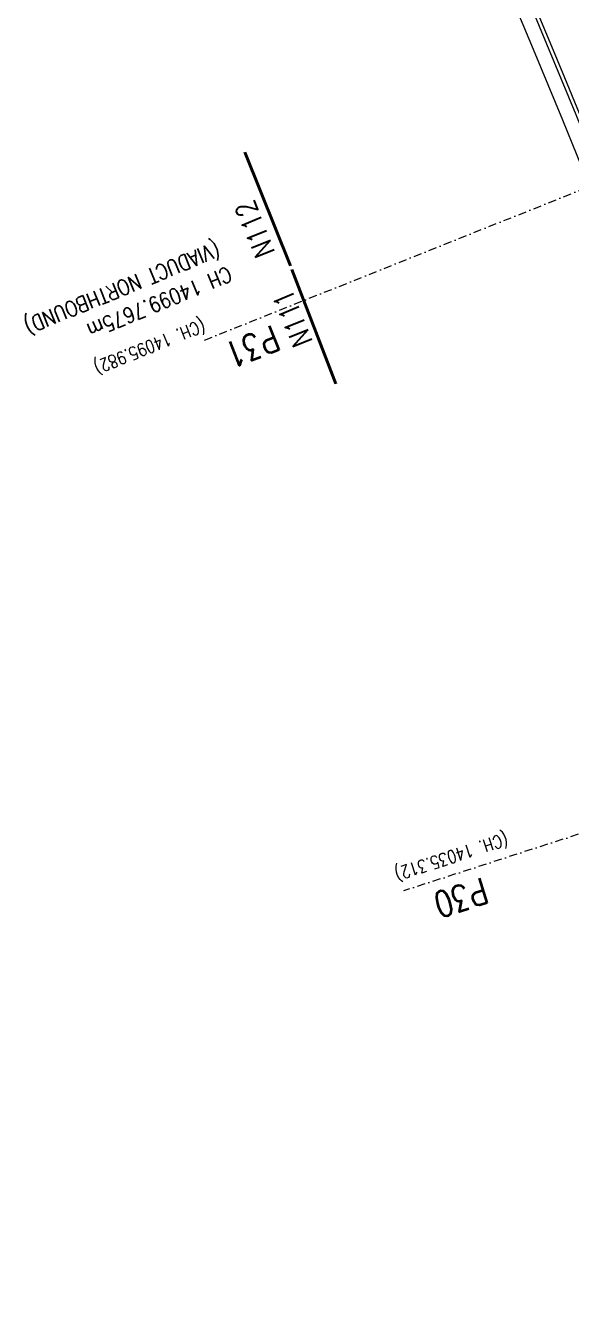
# Model space of a CAD drawing. Header units: millimetres. Extents: x 27228149 to 29012050, y 40856015 to 42918728.
# Drawn here: x 27228149 to 27281162, y 42731664 to 42855206 of the extents above; entities that cross this region are included whole.
import ezdxf
from ezdxf.enums import TextEntityAlignment as Align

# ---------------------------------------------------------------- set-up
doc = ezdxf.new("R2010")
doc.units = ezdxf.units.MM
doc.header["$LTSCALE"] = 0.05
doc.linetypes.add('DGN Style 4', pattern=[31276.361035, 15628.41276, -7814.20638, 19.535516, -7814.20638])
doc.layers.get('0').update_dxf_attribs({"lineweight": 0})
for name, color, linetype, lineweight in [('OuterEdge_NB', 7, 'Continuous', 0), ('S-_ANOTCHNG_T-', 7, 'Continuous', 13), ('S-_ANOTMTLE_A-', 4, 'Continuous', 40), ('S-_GRIDLINE_E- Adjusted', 6, 'DGN Style 4', 0), ('S-_WALLLBW-_E-', 40, 'Continuous', 13)]:
    doc.layers.add(name, color=color, linetype=linetype, lineweight=lineweight)
doc.styles.add('500T5', font='romans.shx', dxfattribs={"width": 0.8, "height": 2.5})
doc.styles.add('Style-romans', font='romans.shx')

# ---------------------------------------------------------------- blocks, each defined once
blk = doc.blocks.new('TerminatorOpen_0.5')
at = {"color": 0, "linetype": 'ByBlock', "lineweight": -2}
for q in [(-1, 0.25), (-1, 0), (-1, -0.25)]:
    blk.add_line((0, 0), q, dxfattribs=at)

msp = doc.modelspace()

# ---------------------------------------------------------------- linework, layer by layer
at = {"layer": 'OuterEdge_NB'}
msp.add_arc((26454853.3, 42509161.6), 893291, 11.011006, 26.2492157, dxfattribs=at)
at = {"layer": 'S-_ANOTMTLE_A-', "color": 7}
for points in [[(27249432.1, 42842900.9), (27253875.7, 42831865.1)], [(27258264.6, 42820421.1), (27254007.3, 42831530.2)]]:
    msp.add_lwpolyline(points, dxfattribs=at)
at = {"layer": 'S-_GRIDLINE_E- Adjusted'}
for p, q in [((27245534.5, 42824671.9), (27315160, 42852455)), ((27336859.1, 42794527.7), (27264854.4, 42771230))]:
    msp.add_line(p, q, dxfattribs=at)
at = {"layer": 'S-_WALLLBW-_E-'}
for radius in [892941, 891541]:
    msp.add_arc((26454853.3, 42509161.6), radius, 11.011006, 26.2492157, dxfattribs=at)

# ---------------------------------------------------------------- block references
at = {"layer": 'S-_ANOTMTLE_A-', "color": 7, "xscale": 0.2194787379972565, "yscale": 0.2194787379972565, "zscale": 0.2194787379972565}
for p, rotation in [((27249432, 42842901.1), 111.9324491880539), ((27258264.7, 42820420.9), 290.9683164260101)]:
    msp.add_blockref('TerminatorOpen_0.5', p, dxfattribs=dict(at, rotation=rotation))

# ---------------------------------------------------------------- texts
at = {"layer": 'S-_ANOTCHNG_T-', "style": '500T5', "width": 0.8}
for s, rotation, p in [('(CH. 14095.982)', 201.7538, (27245768.8, 42825579.7)), ('(CH. 14035.312)', 197.9294, (27275153.7, 42775701.4))]:
    msp.add_text(s, height=1250, rotation=rotation, dxfattribs=at).set_placement(p, align=Align.TOP_LEFT)
at = {"layer": 'S-_ANOTMTLE_A-', "color": 7, "style": 'Style-romans'}
for s, height, rotation, width, p in [('N112', 2000, 112.171093, 0.8, (27252394.9, 42833223.7)), ('CH 14099.7675m', 1500, 202.331484, 0.833333, (27247783.3, 42831856.6)), ('N111', 2000, 112.171093, 0.8, (27256051.3, 42824553.1))]:
    msp.add_text(s, height=height, rotation=rotation, dxfattribs=dict(at, width=width)).set_placement(p)
at = {"layer": 'S-_ANOTMTLE_A-', "color": 7, "style": 'Style-romans', "width": 0.833333}
msp.add_text('(VIADUCT NORTHBOUND)', height=1500, rotation=202.237062, dxfattribs=at).set_placement((27247216.9, 42832888.8), align=Align.TOP_LEFT)
at = {"layer": 'S-_ANOTMTLE_A-', "linetype": 'Continuous', "style": '500T5', "width": 0.8}
for s, rotation, p in [('P31', 201.7538, (27253082.7, 42823853.9)), ('P30', 197.9294, (27273310.7, 42770168.6))]:
    msp.add_text(s, height=2500, rotation=rotation, dxfattribs=at).set_placement(p, align=Align.TOP_LEFT)

doc.saveas('drawing.dxf')
